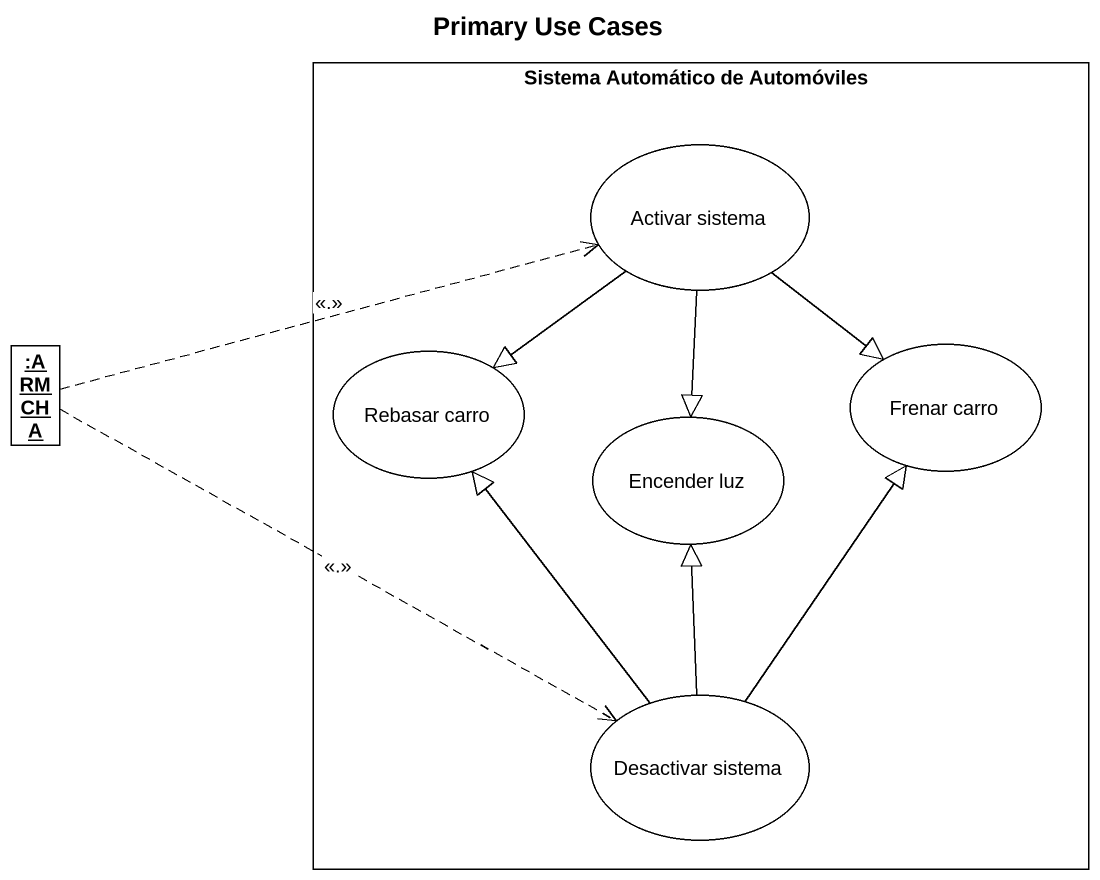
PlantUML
@startuml
title Primary Use Cases
allowmixing
hide circle
hide empty members
rectangle "Sistema Automático de Automóviles" as Sistema_Automático_de {
  usecase "Activar sistema" as Activar_sistema
  usecase "Rebasar carro" as Rebasar_carro
  usecase "Frenar carro" as Frenar_carro
  usecase "Encender luz" as Encender_luz
  usecase "Desactivar sistema" as Desactivar_sistema
}
object ":ARMCHA" as ARMCHA
Activar_sistema --|> Rebasar_carro
Activar_sistema --|> Frenar_carro
Activar_sistema --|> Encender_luz
ARMCHA .right.> Activar_sistema : <<.>>
ARMCHA .right.> Desactivar_sistema : <<.>>
Desactivar_sistema -up-|> Rebasar_carro
Desactivar_sistema -up-|> Frenar_carro
Desactivar_sistema -up-|> Encender_luz
@enduml
